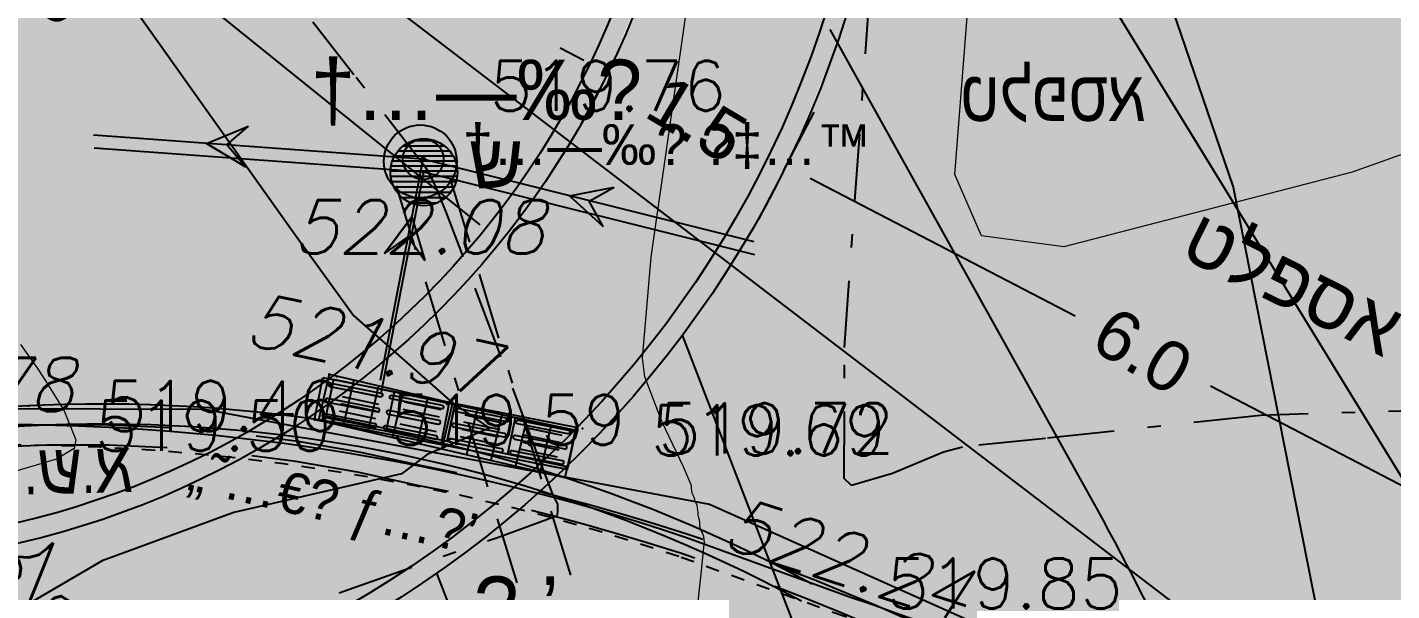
# Model space of a CAD drawing. Header units: metres. Extents: x 222509 to 223547, y 765290 to 766147.
# Drawn here: x 223046.96 to 223057.14, y 765928.32 to 765932.53 of the extents above; entities that cross this region are included whole.
import ezdxf
from ezdxf.enums import TextEntityAlignment as Align

# ---------------------------------------------------------------- set-up
doc = ezdxf.new("R2010")
doc.units = ezdxf.units.M
for name, pattern in [('BORDER', [1.75, 0.5, -0.25, 0.5, -0.25, 0, -0.25]), ('DASHDOT', [1, 0.5, -0.25, 0, -0.25]), ('DASHED', [19.05, 12.7, -6.35]), ('DASHED2', [0.375, 0.25, -0.125])]:
    doc.linetypes.add(name, pattern=pattern)
for name, color, linetype in [('14', 11, 'Continuous'), ('38', 8, 'Continuous'), ('42', 8, 'Continuous'), ('46', 8, 'Continuous'), ('55', 8, 'Continuous'), ('A-S', 252, 'Continuous'), ('AS', 8, 'Continuous'), ('B65-BIOV', 8, 'Continuous'), ('biuv metuhnan 200', 240, 'Continuous'), ('KER', 8, 'Continuous'), ('KOLTAN', 8, 'Continuous'), ('M4402', 8, 'Continuous'), ('M4901', 8, 'DASHED'), ('M4902', 8, 'Continuous'), ('M4903', 8, 'Continuous'), ('M4907', 8, 'Continuous'), ('maim kayam', 140, 'DASHED'), ('NEKOZ', 21, 'Continuous'), ('PNT', 8, 'Continuous'), ('PNT2510', 8, 'Continuous'), ('PNTELEV', 5, 'Continuous'), ('PNTELEV2510', 7, 'Continuous'), ('R-K GOVA', 8, 'Continuous'), ('SA', 8, 'DASHED'), ('Sewage-man-names', 240, 'Continuous'), ('SHOHA', 7, 'Continuous'), ('T', 8, 'Continuous'), ('Tcontours1', 250, 'Continuous'), ('Tcontours2', 250, 'DASHED'), ('TEXT1', 195, 'Continuous'), ('tich', 8, 'Continuous')]:
    doc.layers.add(name, color=color, linetype=linetype)
for name, color, linetype, lineweight in [('M1506', 250, 'Continuous', 25), ('M1507', 250, 'Continuous', 20), ('M2404', 8, 'DASHED', 25), ('M2605', 8, 'Continuous', 25)]:
    doc.layers.add(name, color=color, linetype=linetype, lineweight=lineweight)
doc.styles.add('GLONASS', font='techno_n.shx', dxfattribs={"width": 0.86})
doc.styles.add('HANIT_TEXT', font='hebtxt')
doc.styles.add('HEBTXT', font='HEBTXT.SHX', dxfattribs={"width": 0.86})
doc.styles.add('ITALIC', font='italic')
doc.styles.add('PTXT', font='txt.shx')
doc.styles.get("Standard").update_dxf_attribs({"font": 'arial.ttf'})
doc.styles.add('TECHN_MT', font='techn_mt.shx')
doc.dimstyles.get("Standard").update_dxf_attribs({"dimtxt": 0.18, "dimasz": 0.18, "dimexe": 0.18, "dimexo": 0.0625, "dimgap": 0.09, "dimtad": 0, "dimtih": 1, "dimtoh": 1, "dimdec": 4, "dimzin": 0, "dimdsep": 46, "dimtxsty": 'Standard', "dimcen": 0.09, "dimadec": 0, "dimazin": 0, "dimtfac": 1, "dimtdec": 4, "dimtofl": 0, "dimtmove": 0, "dimatfit": 3, "dimfxl": 1, "dimtolj": 1, "dimtzin": 0, "dimarcsym": 0})

# ---------------------------------------------------------------- blocks, each defined once
blk = doc.blocks.new('G$CDE37A9AE')
at = {"layer": 'biuv metuhnan 200'}
blk.add_lwpolyline([(223106.03, 765787.05, 0.2, 0.2, 0), (223107.425, 765790.158, 0.2, 0.2, 0), (223084.483, 765800.889, 0.2, 0.2, 0), (223048.217, 765817.764, 0.2, 0.2, 0), (223037.518, 765826.032, 0.2, 0.2, 0), (223033.914, 765839.765, 0.2, 0.2, 0), (223032.453, 765868.688, 0.2, 0.2, 0), (223030.849, 765897.18, 0.2, 0.2, 0), (223030.849, 765897.18, 0.2, 0.2, 0), (223030.849, 765897.18, 0.2, 0.2, 0), (223033.905, 765926.162, 0.2, 0.2, 0), (223059.708, 765933.144, 0.2, 0.2, 0), (223080.854, 765914.734, 0.2, 0.2, 0), (223096.759, 765902.355, 0.2, 0.2, 0), (223125.418, 765880.054, 0.2, 0.2, 0), (223138.543, 765869.981, 0.2, 0.2, 0), (223150.893, 765861.006, 0.2, 0.2, 0), (223163.22, 765851.088, 0.2, 0.2, 0), (223181.823, 765834.302, 0.2, 0.2, 0), (223199.904, 765817.6, 0.2, 0.2, 0), (223229.17, 765790.332, 0.2, 0.2, 0), (223256.284, 765764.886, 0.2, 0.2, 0)], format="xyseb", dxfattribs=at)
at = {"layer": 'Sewage-man-names', "style": 'ITALIC'}
blk.add_text('7.30%%%', height=0.6, rotation=15.8382, dxfattribs=at).set_placement((223044.963, 765927.437, -532.723))
blk = doc.blocks.new('G$C48AC2FB6')
at = {"layer": 'maim kayam', "ltscale": 0.1, "const_width": 0.2}
blk.add_lwpolyline([(223052.43, 765928.721), (223053.01, 765928.54), (223056.511, 765934.985)], dxfattribs=at)
blk = doc.blocks.new('SRVPNO9')
at = {"layer": 'PNTELEV2510', "style": 'PTXT', "oblique": 15}
blk.add_attdef('ELEV2', text='', height=1, dxfattribs=at).set_placement((-0.035, -1.723), align=Align.CENTER)
blk = doc.blocks.new('G$CAC2BD834')
at = {"layer": '55'}
blk.add_lwpolyline([(223044.125, 765936.938), (223109.368, 765887.051)], dxfattribs=at)
blk.add_lwpolyline([(223044.125, 765936.938), (223109.368, 765887.051)], dxfattribs=at)
at = {"layer": 'AS'}
blk.add_lwpolyline([(223105.31, 765889.85), (223096.8, 765896.5), (223090.73, 765901.33), (223084.29, 765906.4), (223074.77, 765913.63), (223064.37, 765921.46), (223059.6, 765925.07, 0.064778), (223053.11, 765928.27), (223051.87, 765928.72, 0.086166), (223046.48, 765929.56, 0.160133), (223042.22, 765928.24), (223041.1, 765927.18, 0.109865), (223037.91, 765921.69), (223036.8, 765914.51, 0.035262), (223036.55, 765891.35), (223037.02, 765874.63), (223038.11, 765861.93), (223038.86, 765853.75)], format="xyb", dxfattribs=at)
at = {"layer": 'AS', "linetype": 'DASHED2', "ltscale": 0.3}
blk.add_lwpolyline([(223105.218, 765889.732), (223096.707, 765896.382), (223090.637, 765901.212), (223084.198, 765906.281), (223074.68, 765913.51), (223064.28, 765921.34), (223059.513, 765924.948, 0.06475), (223053.06, 765928.129), (223051.82, 765928.578, 0.086182), (223046.48, 765929.41, 0.159844), (223042.315, 765928.124), (223041.207, 765927.075, 0.109575), (223038.056, 765921.656), (223036.949, 765914.492, 0.035257), (223036.7, 765891.357), (223037.17, 765874.639), (223038.259, 765861.943), (223039.009, 765853.764)], format="xyb", dxfattribs=at)
at = {"layer": 'KER'}
for points in [[(223082.961, 765916.171), (223079.659, 765918.833), (223074.154, 765923.137), (223068.084, 765927.737), (223062.339, 765932.251, 0.059075), (223053.683, 765936.914, 0.004055), (223050.267, 765938.139, 0.059498), (223048.87, 765938.408, -0.011942), (223045.731, 765938.894, -0.011942)], [(223082.71, 765915.86), (223079.41, 765918.52), (223073.91, 765922.82), (223067.84, 765927.42), (223062.1, 765931.93, 0.058981), (223053.54, 765936.54, 0.004044), (223050.14, 765937.76, 0.059769), (223048.83, 765938.01, -0.011987), (223045.66, 765938.5)]]:
    blk.add_lwpolyline(points, format="xyb", dxfattribs=at)
at = {"layer": 'KOLTAN'}
for points in [[(223049.21, 765929.94), (223049.13, 765929.597)], [(223049.21, 765929.94), (223051.05, 765929.51)], [(223049.394, 765929.897), (223049.314, 765929.554)], [(223049.578, 765929.854), (223049.498, 765929.511)], [(223049.762, 765929.811), (223049.682, 765929.468)], [(223049.946, 765929.768), (223049.866, 765929.425)], [(223050.13, 765929.725), (223050.05, 765929.382)], [(223049.13, 765929.597), (223050.97, 765929.167)], [(223050.314, 765929.682), (223050.234, 765929.339)], [(223050.498, 765929.639), (223050.418, 765929.296)], [(223050.682, 765929.596), (223050.602, 765929.253)], [(223050.866, 765929.553), (223050.786, 765929.21)], [(223051.05, 765929.51), (223050.97, 765929.167)]]:
    blk.add_lwpolyline(points, dxfattribs=at)
at = {"layer": 'PNT2510'}
for p in [(223049.89, 765931.53, 522.08), (223049.21, 765929.94, 521.97)]:
    blk.add_point(p, dxfattribs=at)
at = {"layer": 'SHOHA'}
blk.add_circle((223049.89, 765931.53, 519.74), 0.272, dxfattribs=at)
at = {"layer": 'Tcontours1', "elevation": 522}
blk.add_lwpolyline([(223046.748, 765934.09), (223048.95, 765930.988), (223049.395, 765930.375), (223050.131, 765929.725), (223050.408, 765929.536), (223049.941, 765929.34), (223049.749, 765929.195), (223048.497, 765928.906), (223047.516, 765928.545), (223046.511, 765927.961), (223048.66, 765926.019), (223050.715, 765924.627), (223054.909, 765919.872), (223055.356, 765918.852), (223055.313, 765911.774), (223056.944, 765909.595)], dxfattribs=at)
at = {"layer": 'Tcontours2', "elevation": 522.5}
blk.add_lwpolyline([(223047.179, 765939.829), (223047.864, 765939.032), (223049.298, 765938.559), (223050.28, 765938.197), (223053.407, 765936.758), (223053.548, 765936.817), (223053.818, 765936.503), (223054.313, 765936.168), (223055.959, 765931.337), (223056.757, 765927.307), (223056.857, 765927.018), (223056.857, 765926.661), (223056.762, 765926.643), (223054.119, 765925.813), (223058.019, 765921.271), (223059.316, 765916.35), (223059.433, 765914.087), (223059.739, 765911.975), (223059.737, 765911.107)], dxfattribs=at)
at = {"layer": 'PNT2510'}
ref = blk.add_blockref('SRVPNO9', (223049.89, 765931.53, 522.08), dxfattribs=dict(at, xscale=0.4, yscale=0.4, zscale=0.4))
ref.add_attrib('ELEV2', '522.08', dxfattribs={"layer": 'PNTELEV2510', "height": 0.4, "style": 'PTXT', "oblique": 15}).set_placement((223049.876, 765930.841, 522.08), align=Align.CENTER)
ref = blk.add_blockref('SRVPNO9', (223049.21, 765929.94, 521.97), dxfattribs=dict(at, xscale=0.4, yscale=0.4, zscale=0.4))
ref.add_attrib('ELEV2', '521.97', dxfattribs={"layer": 'PNTELEV2510', "height": 0.4, "rotation": 347.6647, "style": 'PTXT', "oblique": 15}).set_placement((223049.482, 765929.968, 521.97), align=Align.CENTER)
ref = blk.add_blockref('SRVPNO9', (223046.48, 765929.56, 521.78), dxfattribs=dict(at, xscale=0.4, yscale=0.4, zscale=0.4))
ref.add_attrib('ELEV2', '521.78', dxfattribs={"layer": 'PNTELEV2510', "height": 0.4, "style": 'PTXT', "oblique": 15}).set_placement((223046.364, 765929.663, 521.78), align=Align.CENTER)
ref = blk.add_blockref('SRVPNO9', (223053.11, 765928.27, 522.24), dxfattribs=dict(at, xscale=0.4, yscale=0.4, zscale=0.4))
ref.add_attrib('ELEV2', '522.24', dxfattribs={"layer": 'PNTELEV2510', "height": 0.4, "rotation": 342.3318, "style": 'PTXT', "oblique": 15}).set_placement((223053.023, 765928.37, 522.24), align=Align.CENTER)
at = {"layer": 'SA', "style": 'TECHN_MT', "width": 1.00001}
blk.add_text('טלפסא שיבכ', height=0.4, rotation=333.6492, dxfattribs=at).set_placement((223058.258, 765929.482), align=Align.RIGHT)
at = {"layer": 'SHOHA', "style": 'TECHN_MT', "width": 1.00001}
blk.add_text('ש', height=0.4, dxfattribs=at).set_placement((223050.66, 765931.331, 519.74), align=Align.RIGHT)
blk = doc.blocks.new('*D83')
at = {"color": 0, "lineweight": -2}
for p, q in [((223052.603, 765931.46), (223052.831, 765931.897)), ((223052.8, 765931.405), (223054.779, 765930.376)), ((223057.768, 765928.821), (223055.79, 765929.85)), ((223057.926, 765928.691), (223058.153, 765929.127))]:
    blk.add_line(p, q, dxfattribs=at)
at = {"color": 0}
for points in [[(223052.816, 765931.435), (223052.785, 765931.376), (223052.623, 765931.498)], [(223057.753, 765928.791), (223057.784, 765928.85), (223057.946, 765928.728)]]:
    blk.add_solid(points, dxfattribs=at)
at = {"layer": 'DEFPOINTS', "color": 0}
for p in [(223052.531, 765931.321), (223057.946, 765928.728), (223057.854, 765928.552)]:
    blk.add_point(p, dxfattribs=at)
at = {"color": 0, "insert": (223055.284, 765930.113), "char_height": 0.375, "attachment_point": 5, "rotation": 329.187}
blk.add_mtext('\\A1;6.0', dxfattribs=at)
blk = doc.blocks.new('*D84')
at = {"color": 0, "lineweight": -2}
for p, q in [((223051.111, 765932.284), (223050.934, 765932.376)), ((223051.227, 765932.073), (223051.081, 765931.792)), ((223052.561, 765931.379), (223052.415, 765931.098)), ((223052.8, 765931.405), (223052.978, 765931.313))]:
    blk.add_line(p, q, dxfattribs=at)
at = {"color": 0}
for points in [[(223051.096, 765932.254), (223051.127, 765932.313), (223051.289, 765932.191)], [(223052.816, 765931.434), (223052.785, 765931.375), (223052.623, 765931.497)]]:
    blk.add_solid(points, dxfattribs=at)
at = {"layer": 'DEFPOINTS', "color": 0}
for p in [(223051.299, 765932.212), (223052.623, 765931.497), (223052.633, 765931.518)]:
    blk.add_point(p, dxfattribs=at)
at = {"color": 0, "insert": (223051.956, 765931.844), "char_height": 0.375, "attachment_point": 5, "rotation": 329.187}
blk.add_mtext('\\A1;1.5', dxfattribs=at)
blk = doc.blocks.new('*D85')
at = {"color": 0, "lineweight": -2}
for p in [(223047.683, 765933.037), (223050.336, 765931.057)]:
    blk.add_line(p, (223047.883, 765933.037), dxfattribs=at)
at = {"color": 0}
blk.add_solid([(223050.315, 765931.031), (223050.357, 765931.082), (223050.492, 765930.931)], dxfattribs=at)
at = {"layer": 'DEFPOINTS', "color": 0}
for p in [(223045.434, 765935.014), (223050.492, 765930.931)]:
    blk.add_point(p, dxfattribs=at)
at = {"color": 0, "insert": (223046.74, 765933.037), "char_height": 0.375, "attachment_point": 5, "rotation": 329.187}
blk.add_mtext('\\A1;R6.50', dxfattribs=at)
blk = doc.blocks.new('SRVPNO1')
at = {"layer": 'PNTELEV', "color": 8, "style": 'PTXT'}
blk.add_attdef('ELEV2', (1.5, -0.5), '', height=1, dxfattribs=at)
blk = doc.blocks.new('B2')
at = {"layer": '42', "color": 0}
blk.add_line((0.9025, 0.3026), (0.9025, 0), dxfattribs=at)
blk.add_lwpolyline([(0, 0.3026), (1.805, 0.3026), (1.805, 0), (0, 0)], close=True, dxfattribs=at)
for points in [[(0.4225, 0.2726, -1), (0.4225, 0.2476), (0.0625, 0.2476, -1), (0.0625, 0.2726)], [(0.8575, 0.2726, -1), (0.8575, 0.2476), (0.4975, 0.2476, -1), (0.4975, 0.2726)], [(1.325, 0.2726, -1), (1.325, 0.2476), (0.965, 0.2476, -1), (0.965, 0.2726)], [(1.76, 0.2726, -1), (1.76, 0.2476), (1.4, 0.2476, -1), (1.4, 0.2726)], [(0.4225, 0.1387, 1), (0.4225, 0.1637), (0.0625, 0.1637, 1), (0.0625, 0.1387)], [(0.8575, 0.1387, 1), (0.8575, 0.1637), (0.4975, 0.1637, 1), (0.4975, 0.1387)], [(1.325, 0.1387, 1), (1.325, 0.1637), (0.965, 0.1637, 1), (0.965, 0.1387)], [(1.76, 0.1387, 1), (1.76, 0.1637), (1.4, 0.1637, 1), (1.4, 0.1387)], [(0.8575, 0.03, 1), (0.8575, 0.055), (0.4975, 0.055, 1), (0.4975, 0.03)], [(1.76, 0.03, 1), (1.76, 0.055), (1.4, 0.055, 1), (1.4, 0.03)]]:
    blk.add_lwpolyline(points, format="xyb", close=True, dxfattribs=at)
for points in [[(0.0625, 0.03), (0.4225, 0.03, 1), (0.4225, 0.055), (0.0625, 0.055, 1), (0.0625, 0.03, -1), (0.0625, 0.055)], [(0.965, 0.03), (1.325, 0.03, 1), (1.325, 0.055), (0.965, 0.055, 1), (0.965, 0.03, -1), (0.965, 0.055)]]:
    blk.add_lwpolyline(points, format="xyb", dxfattribs=at)
blk = doc.blocks.new('B38')
at = {"layer": '38', "color": 0}
for p, q in [((-0.083, 0.236), (0.083, 0.236)), ((-0.217, 0.123), (0.217, 0.123)), ((-0.191, 0.161), (0.191, 0.161)), ((-0.152, 0.198), (0.152, 0.198)), ((-0.25, 0.011), (0.25, 0.011)), ((-0.245, 0.048), (0.245, 0.048)), ((-0.235, 0.086), (0.235, 0.086)), ((-0.25, -0.029), (0.25, -0.029)), ((-0.24, -0.069), (0.24, -0.069)), ((-0.225, -0.109), (0.225, -0.109)), ((-0.201, -0.149), (0.201, -0.149)), ((-0.163, -0.189), (0.163, -0.189)), ((-0.1, -0.229), (0.1, -0.229))]:
    blk.add_line(p, q, dxfattribs=at)
blk.add_circle((0, 0), 0.25, dxfattribs=at)
at = {"layer": '38', "color": 0, "style": 'HEBTXT'}
blk.add_text('†…—‰\x90', height=0.45, dxfattribs=at).set_placement((-0.845, 0.391))
blk = doc.blocks.new('*X114')
at = {"color": 0}
for p, q in [((3.675, 3.419), (3.675, 3.88)), ((3.712, 3.407), (3.712, 3.892)), ((3.75, 3.401), (3.75, 3.899)), ((3.787, 3.4), (3.787, 3.899)), ((3.825, 3.405), (3.825, 3.894)), ((3.862, 3.416), (3.862, 3.883)), ((3.562, 3.514), (3.562, 3.785)), ((3.6, 3.469), (3.6, 3.831)), ((3.637, 3.439), (3.637, 3.86)), ((3.9, 3.435), (3.9, 3.865)), ((3.937, 3.462), (3.937, 3.837)), ((3.975, 3.503), (3.975, 3.796)), ((3.525, 3.615), (3.525, 3.685)), ((4.012, 3.58), (4.012, 3.72))]:
    blk.add_line(p, q, dxfattribs=at)
blk = doc.blocks.new('B46')
at = {"layer": '46', "color": 0}
blk.add_circle((0, 0), 0.25, dxfattribs=at)
blk.add_blockref('*X114', (-3.773, -3.65), dxfattribs=at)
at = {"layer": '46', "color": 0, "style": 'HEBTXT'}
blk.add_text('.\x9a.’', height=0.45, dxfattribs=at).set_placement((-0.793, 0.348))
blk = doc.blocks.new('B14')
at = {"layer": '14'}
blk.add_lwpolyline([(0.053, -0.001, 0, 1, 0), (-2.315, 0.04, 1, 1, 0)], format="xyseb", dxfattribs=at)
blk = doc.blocks.new('G$C9B10AD15')
at = {"layer": '14'}
blk.add_lwpolyline([(223048.439, 765931.557, 0, 0.2, 0), (223048.911, 765931.514, 0.2, 0.2, 0)], format="xyseb", dxfattribs=at)
at = {"layer": 'A-S'}
for points in [[(223052.807, 765928.376, 0.236379), (223042.866, 765928.696, 0.186611), (223037.542, 765920.474, 0.059418), (223036.506, 765892.582, 0.017566), (223039.155, 765850.757), (223039.512, 765849.824), (223039.711, 765847.883), (223039.56, 765846.848), (223040.725, 765835.179, 0.072394), (223042.139, 765831.179, 0.112445), (223048.001, 765824.293, 0.053398), (223048.659, 765823.877), (223062.411, 765817.376), (223071.421, 765813.094), (223089.553, 765804.567), (223103.156, 765798.143), (223115.834, 765792.204), (223123.059, 765788.772, -0.127843), (223133.6, 765777.617, -0.096184), (223136.058, 765764.253), (223138.159, 765764.394)], [(223052.736, 765928.244, 0.236026), (223042.942, 765928.566, 0.186256), (223037.69, 765920.447, 0.059419), (223036.656, 765892.59, 0.017559), (223039.302, 765850.792), (223039.659, 765849.859), (223039.862, 765847.88), (223039.711, 765846.845), (223040.874, 765835.201, 0.072274), (223042.272, 765831.249, 0.112475), (223048.093, 765824.412, 0.05347), (223048.724, 765824.012), (223062.475, 765817.512), (223071.485, 765813.23), (223089.617, 765804.703), (223103.22, 765798.279), (223115.898, 765792.34), (223123.131, 765788.904, -0.127996), (223133.736, 765777.681, -0.095111), (223136.209, 765764.413), (223138.149, 765764.544)]]:
    blk.add_lwpolyline(points, format="xyb", dxfattribs=at)
at = {"layer": 'NEKOZ', "color": 252}
for points in [[(223052.387, 765930.831), (223049.917, 765931.449), (223047.456, 765931.628)], [(223049.598, 765929.798), (223049.917, 765931.449)]]:
    blk.add_lwpolyline(points, dxfattribs=at)
at = {"layer": 'PNT', "color": 252}
for p in [(223046.966, 765929.703, 519.458), (223049.1, 765929.6, 519.592), (223051.047, 765929.521, 519.693), (223052.807, 765928.376, 519.85)]:
    blk.add_point(p, dxfattribs=at)
at = {"layer": 'B65-BIOV'}
for name, p in [('B38', (223049.917, 765931.449, 519.719)), ('B46', (223050.916, 765927.631, 519.949))]:
    blk.add_blockref(name, p, dxfattribs=at)
at = {"layer": 'B65-BIOV', "color": 252, "xscale": 0.2, "yscale": 0.2, "zscale": 0.2}
for p, rotation in [((223051.008, 765931.176), 165.9461044314636), ((223049.807, 765930.877), 79.07378798133078)]:
    blk.add_blockref('B14', p, dxfattribs=dict(at, rotation=rotation))
at = {"layer": 'B65-BIOV', "xscale": 1.066129142609954, "yscale": 1.066129142609954, "zscale": 1.066129142609954, "rotation": 348.8202012335636}
blk.add_blockref('B2', (223049.1, 765929.6, 519.592), dxfattribs=at)
at = {"layer": 'PNT', "color": 252}
ref = blk.add_blockref('SRVPNO1', (223046.966, 765929.703, 519.458), dxfattribs=dict(at, xscale=0.375, yscale=0.375, zscale=0.375))
ref.add_attrib('ELEV2', '519.46', (223047.528, 765929.515, 519.458), dxfattribs={"layer": 'PNTELEV', "color": 8, "height": 0.375, "style": 'PTXT'})
ref = blk.add_blockref('SRVPNO1', (223049.1, 765929.6, 519.592), dxfattribs=dict(at, xscale=0.375, yscale=0.375, zscale=0.375))
ref.add_attrib('ELEV2', '519.59', (223049.663, 765929.412, 519.592), dxfattribs={"layer": 'PNTELEV', "color": 8, "height": 0.375, "style": 'PTXT'})
ref = blk.add_blockref('SRVPNO1', (223051.047, 765929.521, 519.693), dxfattribs=dict(at, xscale=0.375, yscale=0.375, zscale=0.375))
ref.add_attrib('ELEV2', '519.69', (223051.609, 765929.333, 519.693), dxfattribs={"layer": 'PNTELEV', "color": 8, "height": 0.375, "style": 'PTXT'})
ref = blk.add_blockref('SRVPNO1', (223052.807, 765928.376, 519.85), dxfattribs=dict(at, xscale=0.375, yscale=0.375, zscale=0.375))
ref.add_attrib('ELEV2', '519.85', (223053.37, 765928.189, 519.85), dxfattribs={"layer": 'PNTELEV', "color": 8, "height": 0.375, "style": 'PTXT'})
at = {"layer": 'T', "style": 'GLONASS', "text_generation_flag": 2, "width": 0.86}
blk.add_text('אספלט', height=0.375, dxfattribs=at).set_placement((223055.308, 765931.832))
blk.add_text('א.ש.', height=0.375, rotation=1.3501, dxfattribs=at).set_placement((223047.749, 765929.06))
blk = doc.blocks.new('G$C1F174877')
at = {"layer": 'M1506', "linetype": 'DASHDOT'}
for points, elevation in [([(223057.62, 765929.677), (223056.164, 765929.632), (223054.559, 765929.46), (223053.939, 765929.396), (223053.796, 765929.358), (223053.416, 765929.198), (223053.109, 765929.109), (223053.056, 765929.161), (223053.058, 765930.139), (223053.245, 765932.785)], 520.25), ([(223048.246, 765927.942), (223049.354, 765928.332), (223050.466, 765928.721), (223050.906, 765928.882), (223050.914, 765928.89), (223050.918, 765928.919), (223050.917, 765928.953), (223050.917, 765928.966), (223050.917, 765928.967), (223050.917, 765928.968), (223050.917, 765928.97), (223050.917, 765928.97), (223050.91, 765928.984), (223050.892, 765929.019), (223050.875, 765929.054), (223050.869, 765929.069), (223050.756, 765929.368), (223050.476, 765930.114), (223050.195, 765930.859), (223050.08, 765931.158), (223050.062, 765931.206), (223050.014, 765931.325), (223049.959, 765931.44), (223049.931, 765931.483), (223049.395, 765932.177), (223048.052, 765933.893)], 519.75)]:
    blk.add_lwpolyline(points, dxfattribs=dict(at, elevation=elevation))
at = {"layer": 'M1507', "linetype": 'Continuous'}
for points, elevation in [([(223059.249, 765932.307), (223056.847, 765931.45), (223054.695, 765930.892), (223054.08, 765930.974), (223053.881, 765931.432), (223054.03, 765933.342)], 520.5), ([(223051.936, 765927.967), (223051.989, 765928.472), (223052.01, 765928.673), (223052.011, 765928.682), (223052.01, 765928.705), (223052.007, 765928.727), (223052.005, 765928.736), (223052.002, 765928.743), (223051.993, 765928.76), (223051.984, 765928.777), (223051.982, 765928.784), (223051.98, 765928.793), (223051.978, 765928.814), (223051.977, 765928.836), (223051.976, 765928.844), (223051.975, 765928.851), (223051.97, 765928.868), (223051.966, 765928.886), (223051.965, 765928.893), (223051.964, 765928.901), (223051.962, 765928.921), (223051.961, 765928.942), (223051.959, 765928.95), (223051.957, 765928.958), (223051.95, 765928.977), (223051.943, 765928.995), (223051.94, 765929.003), (223051.937, 765929.011), (223051.929, 765929.031), (223051.921, 765929.051), (223051.919, 765929.059), (223051.918, 765929.067), (223051.916, 765929.087), (223051.915, 765929.106), (223051.913, 765929.113), (223051.855, 765929.249), (223051.695, 765929.582), (223051.567, 765929.92), (223051.549, 765930.06), (223051.613, 765930.815), (223051.894, 765932.781)], 520), ([(223046.905, 765930.161), (223047.027, 765929.991), (223047.085, 765929.904), (223047.231, 765929.667), (223047.319, 765929.449), (223047.305, 765929.384), (223047.173, 765929.305), (223046.715, 765929.171)], 519.5)]:
    blk.add_lwpolyline(points, dxfattribs=dict(at, elevation=elevation))
blk = doc.blocks.new('M4903_S')
for p, q in [((0, 0.5), (0, -0.5)), ((-0.1, 0.293), (-0.4, 0.293)), ((0.4, 0.293), (0.1, 0.293)), ((-0.1, 0.093), (-0.4, 0.093)), ((0.4, 0.093), (0.1, 0.093)), ((-0.1, -0.107), (-0.4, -0.107)), ((0.4, -0.107), (0.1, -0.107)), ((-0.1, -0.307), (-0.4, -0.307)), ((0.4, -0.307), (0.1, -0.307))]:
    blk.add_line(p, q)
blk.add_lwpolyline([(-0.5, -0.5), (0.5, -0.5), (0.5, 0.5), (-0.5, 0.5)], close=True)
blk.add_lwpolyline([(-0.5, 0.5), (-0.5, 0), (-0.5, -0.5)])
at = {"style": 'HANIT_TEXT'}
blk.add_attdef('NAME', text='', height=1, dxfattribs=at).set_placement((0, -1), align=Align.TOP_CENTER)
blk.add_attdef('DESC', text='', height=1, dxfattribs=at).set_placement((-1, -2.5), align=Align.TOP_RIGHT)
blk.add_attdef('MARK', text='', height=1, dxfattribs=at).set_placement((0, -2.5), align=Align.TOP_LEFT)
at = {"style": 'HANIT_TEXT', "flags": 1}
blk.add_attdef('OWNER', text='', height=1, dxfattribs=at).set_placement((0, -4), align=Align.TOP_CENTER)
blk = doc.blocks.new('M4902_S')
for radius in [0.5, 0.05]:
    blk.add_circle((0, 0), radius)
at = {"style": 'HANIT_TEXT'}
blk.add_attdef('NAME', text='', height=1, dxfattribs=at).set_placement((0, -1), align=Align.TOP_CENTER)
blk.add_attdef('DESC', text='', height=1, dxfattribs=at).set_placement((-1, -2.5), align=Align.TOP_RIGHT)
blk.add_attdef('MARK', text='', height=1, dxfattribs=at).set_placement((0, -2.5), align=Align.TOP_LEFT)
at = {"style": 'HANIT_TEXT', "flags": 1}
blk.add_attdef('OWNER', text='', height=1, dxfattribs=at).set_placement((0, -4), align=Align.TOP_CENTER)
blk = doc.blocks.new('M4819_G')
h = blk.add_hatch(color=256)
h.dxf.hatch_style = 1
h.paths.add_polyline_path([(0, 0), (0.5, -0.5), (0, 0.5), (-0.5, -0.5)])
blk.add_line((0, 0.5), (-0.5, -0.5))
blk.add_lwpolyline([(-0.5, -0.5), (0, 0.5), (0.5, -0.5)])
at = {"ltscale": 0.05}
blk.add_lwpolyline([(-0.5, -0.5), (0, 0), (0.5, -0.5)], dxfattribs=at)
at = {"style": 'HANIT_TEXT', "flags": 1}
blk.add_attdef('MARK', text='', height=1, dxfattribs=at).set_placement((0, 0), align=Align.TOP_CENTER)
blk = doc.blocks.new('M4402_E')
for radius in [0.5, 0.45, 0.4, 0.35, 0.3]:
    blk.add_circle((0, 0), radius)
at = {"style": 'HANIT_TEXT'}
for tag, p in [('NAME', (0, -1)), ('HEIGHT', (0, -2.5))]:
    blk.add_attdef(tag, text='', height=1, dxfattribs=at).set_placement(p, align=Align.TOP_CENTER)
blk.add_attdef('DESC', text='', height=1, dxfattribs=at).set_placement((-1, -4), align=Align.TOP_RIGHT)
blk.add_attdef('MARK', text='', height=1, dxfattribs=at).set_placement((0, -4), align=Align.TOP_LEFT)
at = {"style": 'HANIT_TEXT', "flags": 1}
for tag, p in [('OWNER', (0, -5.5)), ('TYPE', (0, -7))]:
    blk.add_attdef(tag, text='', height=1, dxfattribs=at).set_placement(p, align=Align.TOP_CENTER)
blk = doc.blocks.new('G$CFB36F9AD')
at = {"layer": 'M2404', "ltscale": 0.1}
for points in [[(223160.298, 765847.513), (223152.424, 765853.717), (223144.463, 765859.753), (223137.263, 765865.216), (223129.337, 765871.272), (223122.176, 765876.767), (223114.244, 765882.926), (223106.372, 765889.033), (223090.551, 765901.483), (223085.122, 765905.742), (223077.349, 765911.706), (223067.939, 765918.728), (223060.354, 765924.482), (223056.653, 765926.793), (223053.768, 765927.997, 0.061833), (223049.913, 765929.254, 0.172813), (223042.52, 765928.471, 0.114324), (223039.042, 765924.301)], [(223160.204, 765847.396), (223152.332, 765853.598), (223144.372, 765859.633), (223137.172, 765865.097), (223129.246, 765871.153), (223122.084, 765876.648), (223114.152, 765882.807), (223106.28, 765888.915), (223090.458, 765901.365), (223085.03, 765905.623), (223077.258, 765911.586), (223067.849, 765918.608), (223060.269, 765924.358), (223056.584, 765926.659), (223053.707, 765927.86, 0.061935), (223049.881, 765929.107, 0.172537), (223042.599, 765928.342, 0.114003), (223039.176, 765924.233)]]:
    blk.add_lwpolyline(points, format="xyb", dxfattribs=at)
at = {"layer": 'M2605'}
for points in [[(223046.184, 765938.748, -0.098266), (223057.148, 765935.255, -0.080593), (223068.461, 765927.411), (223076.535, 765921.243), (223083.925, 765915.365)], [(223046.139, 765938.351, -0.098368), (223056.965, 765934.899, -0.080798), (223068.2, 765927.107), (223076.289, 765920.928), (223083.676, 765915.052)]]:
    blk.add_lwpolyline(points, format="xyb", dxfattribs=at)
at = {"layer": 'M4901', "ltscale": 0.2, "elevation": 519.764}
for points in [[(223052.382, 765930.928), (223049.912, 765931.546), (223047.451, 765931.725)], [(223049.593, 765929.895), (223049.912, 765931.546)]]:
    blk.add_lwpolyline(points, dxfattribs=at)
at = {"layer": 'PNT'}
for p in [(223049.912, 765931.546, 519.764), (223049.268, 765929.923, 519.663), (223046.966, 765929.703, 519.458), (223049.1, 765929.6, 519.592), (223049.159, 765929.609, 519.605), (223051.047, 765929.521, 519.693), (223051.102, 765929.535, 519.722), (223049.913, 765929.254, 519.707), (223052.807, 765928.376, 519.85)]:
    blk.add_point(p, dxfattribs=at)
at = {"layer": 'M4402'}
ref = blk.add_blockref('M4402_E', (223050.931, 765927.631, 519.949), dxfattribs=dict(at, xscale=0.3040000000037253, yscale=0.3040000000037253, zscale=0.1520000000019763))
ref.add_attrib('MARK', '„˜…€\x9a ƒ…\x8e’', dxfattribs={"layer": '0', "height": 0.304, "rotation": 347.1412, "style": 'HANIT_TEXT'}).set_placement((223048.207, 765929.376, 519.949), align=Align.TOP_LEFT)
at = {"layer": 'M4902'}
ref = blk.add_blockref('M4902_S', (223049.912, 765931.546, 519.764), dxfattribs=dict(at, xscale=0.3040000000037253, yscale=0.3040000000037253, zscale=0.1520000000019763))
ref.add_attrib('MARK', '†…—‰\x90 \x9a‡…™', dxfattribs={"layer": '0', "height": 0.304, "style": 'HANIT_TEXT'}).set_placement((223050.207, 765931.808, 519.764), align=Align.TOP_LEFT)
at = {"layer": 'M4903', "xscale": 0.9248588506835895, "yscale": 0.2774576552037615, "zscale": 0.1849717701344064, "rotation": 348.0546727128404}
for p in [(223049.666, 765929.67), (223050.571, 765929.479)]:
    blk.add_blockref('M4903_S', p, dxfattribs=at)
at = {"layer": 'M4907', "zscale": 0.1520000000019763}
for p, xscale, yscale, rotation in [((223048.445, 765931.653, 519.764), 0.3040000000242494, 0.3040000000242493, 85.9018508338885), ((223051.15, 765931.232, 519.764), 0.3040000000269532, 0.3040000000269532, 74.25091528705875), ((223049.8, 765930.966, 519.764), 0.3040000000096691, 0.3040000000096691, 350.07270168761)]:
    blk.add_blockref('M4819_G', p, dxfattribs=dict(at, xscale=xscale, yscale=yscale, rotation=rotation))
at = {"layer": 'PNT'}
ref = blk.add_blockref('SRVPNO1', (223049.845, 765932.095, 519.764), dxfattribs=dict(at, xscale=0.375, yscale=0.375, zscale=0.375))
ref.add_attrib('ELEV2', '519.76', (223050.407, 765931.907, 519.764), dxfattribs={"layer": 'PNTELEV', "color": 8, "height": 0.375, "style": 'PTXT'})
ref = blk.add_blockref('SRVPNO1', (223046.897, 765929.555, 519.502), dxfattribs=dict(at, xscale=0.375, yscale=0.375, zscale=0.375))
ref.add_attrib('ELEV2', '519.50', (223047.459, 765929.368, 519.502), dxfattribs={"layer": 'PNTELEV', "color": 8, "height": 0.375, "style": 'PTXT'})
ref = blk.add_blockref('SRVPNO1', (223051.102, 765929.535, 519.722), dxfattribs=dict(at, xscale=0.375, yscale=0.375, zscale=0.375))
ref.add_attrib('ELEV2', '519.72', (223051.665, 765929.348, 519.722), dxfattribs={"layer": 'PNTELEV', "color": 8, "height": 0.375, "style": 'PTXT'})
at = {"layer": 'M2605', "style": 'GLONASS', "text_generation_flag": 2, "width": 0.86}
blk.add_text('א.ש.', height=0.375, rotation=1.3501, dxfattribs=at).set_placement((223047.749, 765929.06))
blk = doc.blocks.new('G$CEBE070F1')
at = {"layer": 'M2404'}
blk.add_polyline3d([(223075.7, 765811.34, 508), (223053.09, 765821.85, 508.31), (223048.33, 765824.29, 508.7), (223045.47, 765826.75, 508.96), (223042.63, 765830.11, 509.19), (223041.18, 765833.89, 509.66), (223040.37, 765838.94, 510.2), (223038.26, 765862.15, 512.71), (223036.59, 765894.88, 516.25), (223036.9, 765914.14, 518.01), (223037.65, 765920.02, 518.77), (223038.41, 765923.11, 518.99), (223039.78, 765925.83, 519.29), (223041.45, 765927.75, 519.64), (223044.78, 765929.69, 519.86), (223048.28, 765929.68, 520.24), (223052.05, 765928.97, 520.52), (223055.6, 765927.38, 520.86), (223060.41, 765924.5, 521.04), (223070.18, 765916.99, 521.64), (223097.05, 765896.46, 523.13), (223136.73, 765865.69, 524.89), (223165.23, 765843.21, 526.29)], dxfattribs=at)
blk = doc.blocks.new('G$C122A9018')
at = {"layer": 'R-K GOVA'}
h = blk.add_hatch(color=254, dxfattribs=at)
h.dxf.hatch_style = 1
h.paths.add_polyline_path([(223083.9613, 765914.85158), (223080.00774, 765909.68354), (223069.4389, 765917.68627), (223068.26825, 765918.317), (223067.3334, 765918.81544), (223066.57736, 765919.17362), (223065.44119, 765919.65655), (223062.22835, 765921.00386), (223059.66703, 765922.07586), (223058.49733, 765922.47343), (223057.23737, 765922.75821), (223056.20794, 765922.88777), (223055.41751, 765922.92652), (223054.68416, 765922.91583), (223053.47497, 765922.79967), (223052.60892, 765922.63929), (223051.64724, 765922.38211), (223050.7066, 765922.04465), (223049.81474, 765921.71691), (223048.39628, 765921.33091), (223046.63672, 765920.97451), (223045.75193, 765920.70908), (223044.47631, 765920.18861), (223043.24892, 765919.51292), (223042.4374, 765918.9545), (223041.65103, 765918.31058), (223040.84343, 765917.5186), (223040.11037, 765916.64938), (223039.3221, 765915.48359), (223038.70362, 765914.29574), (223038.05837, 765912.49768), (223037.36959, 765909.7474), (223036.85807, 765906.79871), (223036.52799, 765904.00902), (223036.33278, 765901.55384), (223036.26907, 765899.17478), (223036.36611, 765895.05446), (223028.26989, 765894.29533), (223028.8219, 765895.00494), (223029.13709, 765895.69304), (223029.32121, 765896.71356), (223029.23568, 765900.41382), (223029.43388, 765910.1781), (223029.62225, 765912.22012), (223029.80686, 765913.36221), (223030.18468, 765915.04017), (223030.70538, 765916.74726), (223031.08885, 765917.87783), (223031.30917, 765918.6433), (223031.45558, 765919.22823), (223031.58139, 765919.80302), (223031.7577, 765920.79711), (223031.85658, 765921.54515), (223031.92295, 765922.24118), (223031.98312, 765923.77452), (223031.93688, 765925.35287), (223031.84021, 765927.78602), (223031.71015, 765931.05973), (223031.6111, 765932.67709), (223031.48142, 765933.86821), (223031.43741, 765935.30176), (223031.4995, 765936.36201), (223031.54519, 765937.62621), (223031.93133, 765939.00246), (223032.2144, 765939.62164), (223032.62698, 765940.6681), (223033.11177, 765941.65868), (223033.63182, 765942.54382), (223034.18921, 765943.42614), (223034.60685, 765944.22336), (223035.12039, 765945.29042), (223035.6417, 765946.49723), (223036.11234, 765947.72967), (223036.66706, 765949.43827), (223036.90449, 765950.29587), (223037.24589, 765951.74571), (223037.51948, 765953.22965), (223037.78374, 765955.09447), (223037.91398, 765956.90984), (223052.49375, 765954.73385), (223051.47691, 765954.59087), (223050.78723, 765954.35522), (223049.99835, 765953.92579), (223049.45116, 765953.40049), (223049.14634, 765952.94248), (223048.9965, 765952.62107), (223048.86201, 765952.18872), (223048.78835, 765951.64269), (223048.8827, 765950.64667), (223049.00665, 765949.96154), (223049.14578, 765949.36782), (223049.32162, 765948.98555), (223049.67058, 765948.55078), (223050.04087, 765948.27262), (223050.47193, 765948.07633), (223051.37609, 765947.69065), (223052.41243, 765947.15107), (223053.14901, 765946.69673), (223054.28321, 765945.88887), (223056.19438, 765944.05658), (223056.97695, 765943.21595), (223058.08685, 765941.87113), (223059.35242, 765940.08527), (223060.58661, 765938.0184), (223061.66003, 765935.83528), (223062.35032, 765933.96759), (223062.5708, 765933.32215), (223063.06183, 765932.37283), (223063.3298, 765931.99052), (223065.30041, 765929.91584), (223066.66818, 765928.60522), (223068.21113, 765927.23957), (223069.52609, 765926.14224), (223070.50123, 765925.40325), (223073.68056, 765922.99387)])
h.paths.add_polyline_path([(223036.76223, 765923.8799), (223036.55041, 765923.82452), (223036.38249, 765923.68386), (223036.27756, 765923.27105), (223036.259, 765922.70874), (223036.07868, 765920.64594), (223035.8294, 765919.11761), (223035.84718, 765918.81555), (223036.04047, 765918.67509), (223036.22519, 765918.68966), (223037.13564, 765919.81263), (223037.70041, 765920.45314), (223038.3821, 765921.14415), (223038.85195, 765921.57562), (223039.20474, 765921.94331), (223039.24772, 765922.17266), (223039.172, 765922.41312), (223038.90076, 765922.63215), (223038.34857, 765922.93966), (223037.95628, 765923.17861), (223037.72594, 765923.32732), (223037.42523, 765923.53132), (223037.2686, 765923.64218), (223037.14042, 765923.73533), (223036.92431, 765923.85885)], flags=16)
edge = h.paths.add_edge_path(flags=16)
edge.add_arc((223045.43445, 765935.01402), 8, 0, 360)
h.paths.add_polyline_path([(223058.51405, 765930.0216), (223058.44305, 765929.83942), (223058.25618, 765929.39234), (223058.03082, 765928.90407), (223057.73513, 765928.32871), (223057.44716, 765927.82411), (223057.34071, 765927.61448), (223057.26567, 765927.52922), (223057.22259, 765927.32387), (223057.34518, 765927.12447), (223057.59821, 765927.05445), (223058.22089, 765926.95048), (223059.02743, 765926.77848), (223060.84037, 765926.23047), (223062.15854, 765925.71635), (223062.54192, 765925.83075), (223062.69967, 765926.07426), (223062.65414, 765926.4593), (223061.91346, 765927.22328), (223059.83654, 765929.49251), (223059.14589, 765930.51527), (223059.06791, 765930.57056), (223058.95668, 765930.60058), (223058.84241, 765930.58649), (223058.73328, 765930.52285), (223058.67218, 765930.44492), (223058.62731, 765930.32909), (223058.59249, 765930.23218)], flags=16)
h.paths.add_polyline_path([(223042.41451, 765954.61221), (223042.28032, 765954.34093), (223042.20817, 765954.20863), (223042.09936, 765953.90677), (223041.90118, 765953.26553), (223041.71736, 765952.25606), (223041.48437, 765951.00772), (223041.15372, 765949.46791), (223041.19199, 765949.29923), (223041.36238, 765949.08573), (223041.4601, 765949.03127), (223041.65312, 765948.99251), (223041.76777, 765949.00093), (223043.21428, 765948.99251), (223043.37591, 765948.99593), (223043.58068, 765948.99902), (223043.68094, 765949.0263), (223043.84491, 765949.13027), (223043.95064, 765949.27535), (223044.00834, 765949.50792), (223043.90889, 765950.09016), (223043.79004, 765950.98593), (223043.71634, 765951.7389), (223043.65366, 765952.77416), (223043.63703, 765953.42446), (223043.64617, 765954.44317), (223043.66266, 765954.86778), (223043.5679, 765955.18524), (223043.33887, 765955.35971), (223043.02059, 765955.3708), (223042.74863, 765955.17107), (223042.61542, 765954.96444)], flags=16)
h = blk.add_hatch(color=121, dxfattribs=at)
h.dxf.hatch_style = 1
edge = h.paths.add_edge_path()
edge.add_arc((223045.43445, 765935.01402), 6.35, 0, 360)
at = {"layer": 'tich', "linetype": 'ByBlock'}
h = blk.add_hatch(color=41, dxfattribs=at)
h.dxf.hatch_style = 1
edge = h.paths.add_edge_path(flags=17)
edge.add_arc((223045.43445, 765935.01402), 6.5, 0, 360)
edge = h.paths.add_edge_path()
edge.add_arc((223045.43445, 765935.01402), 7.85, 0, 360)
at = {"layer": 'R-K GOVA', "color": 30}
for p, q in [((223057.73355, 765928.3258), (223053.42676, 765935.3649)), ((223054.9014, 765929.00891), (223052.94983, 765932.51558)), ((223054.67556, 765922.91544), (223051.84673, 765930.23043)), ((223052.2919, 765922.56392), (223050.01394, 765928.45442))]:
    blk.add_line(p, q, dxfattribs=at)
for centre, radius, start, end in [((222612.88747, 765642.8198), 530.6143, 32.7562315, 33.7241345), ((223037.42552, 765919.28299), 20, 12.176143, 29.097432)]:
    blk.add_arc(centre, radius, start, end, dxfattribs=at)
at = {"layer": 'TEXT1', "color": 170, "linetype": 'BORDER'}
for p, q in [((223049.71021, 765931.34805), (223052.18336, 765923.19615)), ((223050.11115, 765931.40431), (223052.56583, 765923.31326))]:
    blk.add_line(p, q, dxfattribs=at)
at = {"layer": 'tich', "linetype": 'DASHED', "ltscale": 15, "const_width": 0.15}
for points in [[(223042.79756, 765927.54057, 2421.21322152), (223042.78522, 765927.54494)], [(223043.25115, 765928.97135, 1963.57442179), (223043.23885, 765928.97581)]]:
    blk.add_lwpolyline(points, format="xyb", dxfattribs=at)
at = {"layer": 'tich', "linetype": 'ByBlock', "const_width": 0.1}
blk.add_lwpolyline([(223078.85284, 765914.53004), (223070.26897, 765921.28977, 0.02841819), (223068.06772, 765922.8879, 0.06542893), (223064.53183, 765924.55459, 0.03040265), (223056.07465, 765926.70522, 0.10471061), (223058.62938, 765932.02353, 0.02775499), (223060.71228, 765929.22098, 0.00904089), (223062.95057, 765926.6177, 0.09483686), (223065.93569, 765924.33208, -0.05514881), (223070.3941, 765921.4458), (223079.00074, 765914.66814)], format="xyb", dxfattribs=at)
at = {"layer": 'tich', "linetype": 'ByBlock'}
for radius in [8, 6.5, 6.35]:
    blk.add_circle((223045.43445, 765935.01402), radius, dxfattribs=at)
at = {"layer": 'tich', "color": 0, "linetype": 'ByBlock'}
blk.add_circle((223045.43445, 765935.01402), 7.85, dxfattribs=at)
at = {"color": 113}
dim = blk.add_radius_dim(center=(223045.43445, 765935.01402), mpoint=(223050.49192, 765930.93088), text='R6.50', dimstyle='Standard', override={"dimscale": 2.5, "dimtxt": 0.15, "dimasz": 0.08}, dxfattribs=at)
dim.commit()
dim.dimension.update_dxf_attribs({"geometry": '*D85', "text_midpoint": (223046.73967, 765933.03685), "dimtype": 132, "text_rotation": 329.186971})
for p1, p2, distance, text, picture, middle in [((223051.29944, 765932.2119), (223052.63344, 765931.5178), -0.02329, '1.5', '*D84', (223051.95569, 765931.84419)), ((223052.53128, 765931.32145), (223057.8539, 765928.55203), 0.19861, '6.0', '*D83', (223055.28426, 765930.11293))]:
    dim = blk.add_aligned_dim(p1=p1, p2=p2, distance=distance, text=text, dimstyle='Standard', override={"dimscale": 2.5, "dimtxt": 0.15, "dimasz": 0.08}, dxfattribs=at)
    dim.commit()
    dim.dimension.update_dxf_attribs({"geometry": picture, "text_midpoint": middle, "text_rotation": 329.186971})

msp = doc.modelspace()

# ---------------------------------------------------------------- block references
for name in ['G$CEBE070F1', 'G$C122A9018', 'G$CAC2BD834', 'G$C48AC2FB6', 'G$CDE37A9AE', 'G$C1F174877', 'G$C9B10AD15', 'G$CFB36F9AD']:
    msp.add_blockref(name, (0, 0))

doc.saveas('drawing.dxf')
